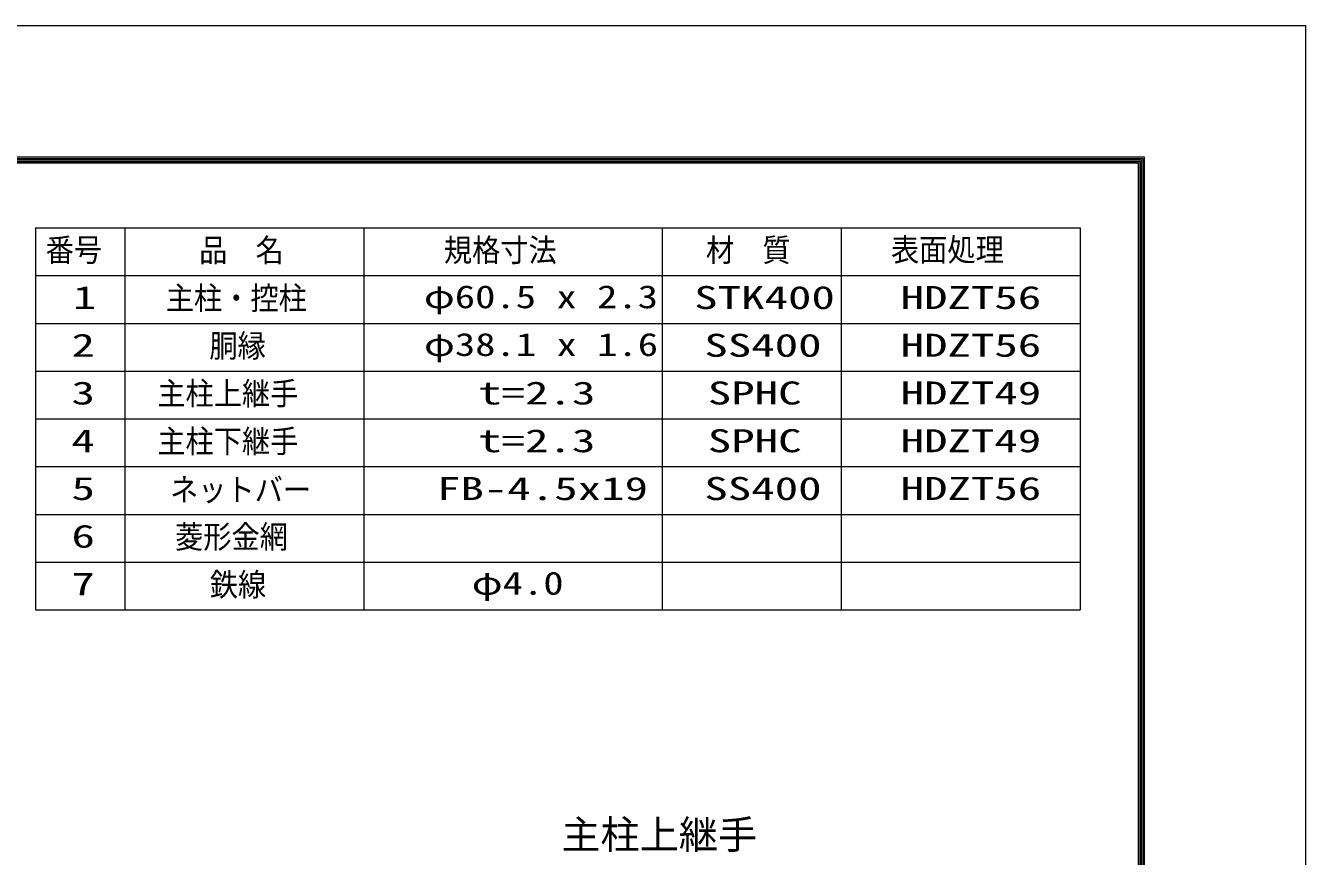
# Model space of a CAD drawing. Units: millimetres, scale not verified. Extents: x -12600 to 12600, y -8910 to 8910.
# Drawn here: x 6168 to 12600, y 4734 to 8910 of the extents above; entities that cross this region are included whole.
import ezdxf
from ezdxf.enums import TextEntityAlignment as Align

# ---------------------------------------------------------------- set-up
doc = ezdxf.new("R2010")
doc.units = ezdxf.units.MM
doc.header["$LTSCALE"] = 30
for name, color, linetype, lineweight in [('0-0_D-TTL', 7, 'Continuous', 9), ('0-B_D-STR-TXT', 7, 'Continuous', 9), ('0-D_D-MTR-FRAM', 7, 'Continuous', 9)]:
    doc.layers.add(name, color=color, linetype=linetype, lineweight=lineweight)
doc.layers.add('0-C_D-MTR-TXT', color=7, linetype='Continuous')
doc.styles.add('ＭＳ ゴシック', font='')
doc.styles.get('ＭＳ ゴシック').set_extended_font_data('MS Gothic')

msp = doc.modelspace()

# ---------------------------------------------------------------- linework, layer by layer
at = {"layer": '0-0_D-TTL', "color": 2}
msp.add_lwpolyline([(-12600, 8910), (12600, 8910), (12600, -8910), (-12600, -8910)], close=True, dxfattribs=at)
at = {"layer": '0-0_D-TTL'}
for points in [[(-11790, 8250), (11790, 8250), (11790, -8250), (-11790, -8250)], [(-11782.5, 8242.5), (11782.5, 8242.5), (11782.5, -8242.5), (-11782.5, -8242.5)], [(-11775, 8235), (11775, 8235), (11775, -8235), (-11775, -8235)], [(-11767.5, 8227.5), (11767.5, 8227.5), (11767.5, -8227.5), (-11767.5, -8227.5)], [(-11760, 8220), (11760, 8220), (11760, -8220), (-11760, -8220)]]:
    msp.add_lwpolyline(points, close=True, dxfattribs=at)
at = {"layer": '0-D_D-MTR-FRAM'}
for p, q in [((6217.18, 7893.15), (11467.18, 7893.15)), ((6217.18, 7893.15), (6217.18, 5973.15)), ((6667.18, 7893.15), (6667.18, 5973.15)), ((7867.18, 7893.15), (7867.18, 5973.15)), ((9367.18, 7893.15), (9367.18, 5973.15)), ((10267.18, 7893.15), (10267.18, 5973.15)), ((11467.18, 7893.15), (11467.18, 5973.15)), ((6217.18, 7653.15), (11467.18, 7653.15)), ((6217.18, 7413.15), (11467.18, 7413.15)), ((6217.18, 7173.15), (11467.18, 7173.15)), ((6217.18, 6933.15), (11467.18, 6933.15)), ((6217.18, 6693.15), (11467.18, 6693.15)), ((6217.18, 6453.15), (11467.18, 6453.15)), ((6217.18, 6213.15), (11467.18, 6213.15)), ((6217.18, 5973.15), (11467.18, 5973.15))]:
    msp.add_line(p, q, dxfattribs=at)

# ---------------------------------------------------------------- texts
at = {"layer": '0-B_D-STR-TXT', "style": 'ＭＳ ゴシック'}
msp.add_text('主柱上継手', height=144.3, dxfattribs=at).set_placement((8860.48, 4728.03), align=Align.BOTTOM_LEFT)
at = {"layer": '0-C_D-MTR-TXT', "style": 'ＭＳ ゴシック'}
for s, width, p in [('番号', 0.9, (6268.78, 7689.93)), ('品\u3000名', 0.9, (7040.2, 7688.25)), ('規格寸法', 0.9, (8270.26, 7688.97)), ('材\u3000質', 0.9, (9587.5, 7689.57)), ('表面処理', 0.9, (10517.2, 7690.95)), ('1', 1.5, (6405.76, 7450.65)), ('主柱・控柱', 0.9, (6872.56, 7447.95)), ('φ60.5 x 2.3', 1.3, (8169.82, 7454.73)), ('STK400', 1.5, (9528.16, 7450.65)), ('HDZT56', 1.5, (10565.26, 7450.95)), ('2', 1.5, (6398.56, 7210.95)), ('胴縁', 0.9, (7091.62, 7207.95)), ('φ38.1 x 1.6', 1.3, (8170.18, 7214.73)), ('SS400', 1.5, (9579.28, 7210.65)), ('HDZT56', 1.5, (10565.26, 7210.95)), ('3', 1.5, (6398.56, 6970.95)), ('主柱上継手', 0.9, (6829.96, 6968.25)), ('t=2.3', 1.5, (8442.4, 6970.95)), ('SPHC', 1.5, (9596.38, 6970.95)), ('HDZT49', 1.5, (10565.26, 6970.95)), ('主柱下継手', 0.9, (6829.96, 6728.25)), ('SPHC', 1.5, (9596.38, 6730.95)), ('4', 1.5, (6398.2, 6730.95)), ('t=2.3', 1.5, (8442.4, 6730.95)), ('HDZT49', 1.5, (10565.26, 6730.95)), ('5', 1.5, (6398.56, 6490.95)), ('ネットバー', 0.9, (6893.98, 6485.19)), ('FB-4.5x19', 1.5, (8235.52, 6490.65)), ('SS400', 1.5, (9579.28, 6490.65)), ('HDZT56', 1.5, (10565.26, 6490.95)), ('6', 1.5, (6398.56, 6250.95)), ('菱形金網', 0.9, (6919.24, 6248.25)), ('鉄線', 0.9, (7093.36, 6007.89)), ('7', 1.5, (6398.2, 6010.95)), ('φ4.0', 1.3, (8410.36, 6014.73))]:
    msp.add_text(s, height=115.5, dxfattribs=dict(at, width=width)).set_placement(p, align=Align.BOTTOM_LEFT)

doc.saveas('drawing.dxf')
